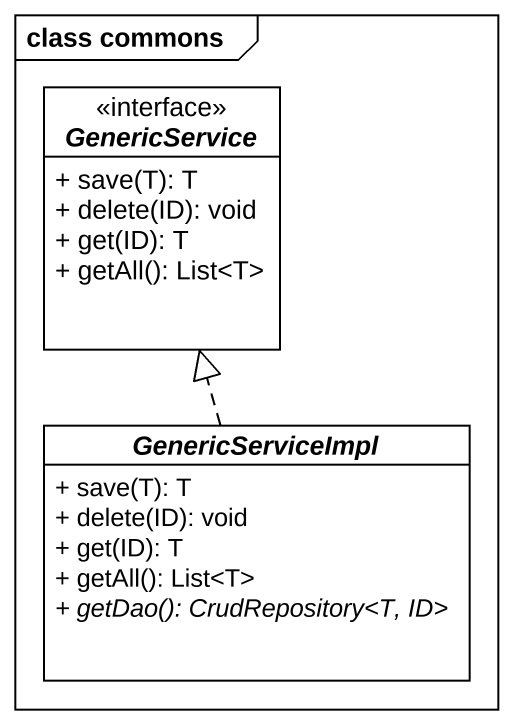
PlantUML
@startuml
mainframe class commons
hide circle
hide empty members
skinparam classAttributeIconSize 0
interface GenericService <<interface>> {
  + save(T): T
  + delete(ID): void
  + get(ID): T
  + getAll(): List<T>
}
abstract class GenericServiceImpl {
  + save(T): T
  + delete(ID): void
  + get(ID): T
  + getAll(): List<T>
  {abstract} + getDao(): CrudRepository<T, ID>
}
GenericServiceImpl .up.|> GenericService
@enduml
